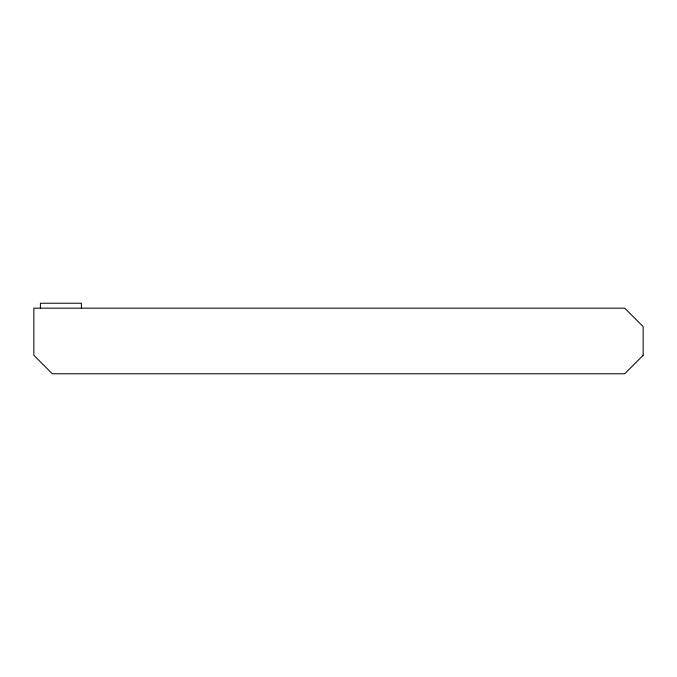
<?xml version="1.0" encoding="UTF-8"?>
<svg xmlns="http://www.w3.org/2000/svg" width="677" height="677" viewBox="0 0 677 677"><rect width="100%" height="100%" fill="white"/><g stroke="black" fill="none" stroke-linecap="round" stroke-linejoin="round"><path stroke-width="1.02" d="M81.409 308.162L81.409 303.237L40.408 303.237L40.408 308.162M643.15 355.315L624.702 373.763L52.298 373.763L33.85 355.315L33.85 308.162L624.702 308.162L643.15 326.61L643.15 355.315"/></g></svg>
